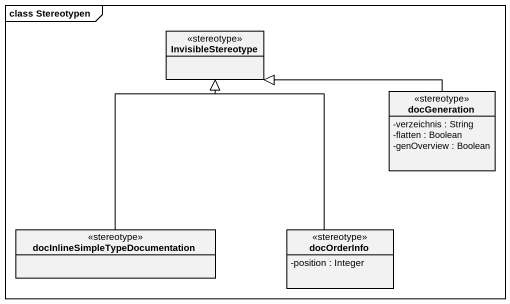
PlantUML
@startuml
mainframe class Stereotypen
hide circle
hide empty members
skinparam classAttributeIconSize 0
class InvisibleStereotype <<stereotype>>
class docGeneration <<stereotype>> {
  -verzeichnis : String
  -flatten : Boolean
  -genOverview : Boolean
}
class "docInlineSimpleTypeDocumentation" as docInlineSimpleTypeDocumenta <<stereotype>>
class docOrderInfo <<stereotype>> {
  -position : Integer
}
docGeneration -left-|> InvisibleStereotype
docInlineSimpleTypeDocumenta -up-|> InvisibleStereotype
docOrderInfo -up-|> InvisibleStereotype
@enduml
